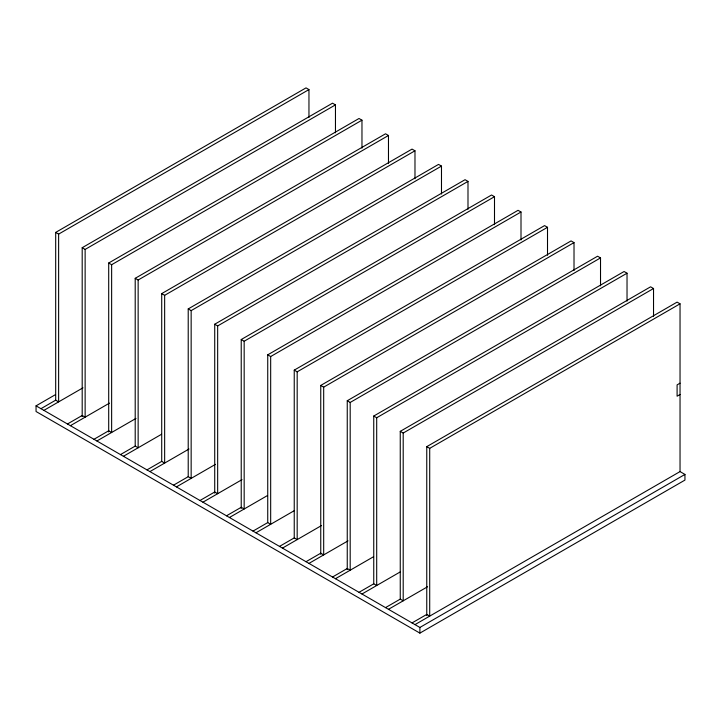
<?xml version="1.0" encoding="UTF-8"?>
<svg xmlns="http://www.w3.org/2000/svg" width="721" height="721" viewBox="0 0 721 721"><rect width="100%" height="100%" fill="white"/><g stroke="black" fill="none" stroke-linecap="round" stroke-linejoin="round"><path stroke-width="1.08" d="M40.962 408.681L55.688 400.173L55.688 232.405L306.019 87.881L308.958 89.584L308.958 117.523M55.688 232.405L58.626 234.109L308.958 89.584M82.194 416.621L82.194 247.709L332.525 103.184L335.463 104.878L335.463 132.826M82.194 247.709L85.132 249.412L335.463 104.878M108.7 431.924L108.7 263.012L359.031 118.487L361.969 120.182L361.969 148.129M108.7 263.012L111.638 264.715L361.969 120.182M120.479 454.59L135.206 446.083L135.206 278.315L385.537 133.791L388.475 135.485L388.475 163.433M135.206 278.315L138.144 280.018L388.475 135.485M146.985 469.885L161.711 461.386L161.711 293.618L412.042 149.094L414.981 150.788L414.981 178.736M161.711 293.618L164.649 295.322L414.981 150.788M188.217 476.707L188.217 308.921L438.548 164.397L441.486 166.091L441.486 194.039M188.217 308.921L191.155 310.625L441.486 166.091M414.981 624.62L680.038 471.588L684.95 474.427L684.95 480.087L419.892 633.119L36.05 411.511L36.05 405.842L55.535 394.594M43.9 410.375L82.978 387.817M214.723 493.137L214.723 324.225L465.054 179.7L467.992 181.395L467.992 209.333M214.723 324.225L217.661 325.928L467.992 181.395M67.468 423.984L82.194 415.476L85.132 417.18L85.132 249.412M70.406 425.678L109.484 403.12M241.229 508.44L241.229 339.528L491.56 195.003L494.498 196.698L494.498 224.637M241.229 339.528L244.167 341.231L494.498 196.698M93.973 439.287L108.7 430.779L111.638 432.483L111.638 264.715M96.911 440.982L135.99 418.423M253.008 531.098L267.734 522.599L267.734 354.831L518.066 210.307L521.004 212.001L521.004 239.94M267.734 354.831L270.672 356.535L521.004 212.001M123.417 456.285L161.522 434.285M279.514 546.401L294.24 537.902L294.24 370.134L544.571 225.61L547.509 227.304L547.509 255.243M294.24 370.134L297.178 371.838L547.509 227.304M149.923 471.588L189.001 449.03M320.746 554.35L320.746 385.438L571.077 240.913L574.015 242.607L574.015 270.546M320.746 385.438L323.684 387.141L574.015 242.607M173.491 485.188L188.217 476.689L191.155 478.393M176.429 486.891L215.507 464.333M347.252 569.653L347.252 400.741L597.583 256.216L600.521 257.911L600.521 285.849M347.252 400.741L350.19 402.444L600.521 257.911M199.996 500.491L214.723 491.992L217.661 493.696L217.661 325.928M202.934 502.195L242.013 479.636M359.031 592.311L373.748 583.812L373.748 416.044L624.089 271.511L627.027 273.214L627.027 301.153M373.748 416.044L376.695 417.747L627.027 273.214M226.502 515.794L241.229 507.296L244.167 508.999L244.167 341.231M229.44 517.498L267.545 495.498M385.537 607.614L400.254 599.115L400.254 431.347L650.594 286.814L653.532 288.517L653.532 316.456M400.254 431.347L403.201 433.042L653.532 288.517M255.946 532.801L294.051 510.801M426.76 615.554L426.76 446.65L677.1 302.117L680.038 303.82L680.038 471.624M426.76 446.65L429.707 448.345L680.038 303.82M282.452 548.104L321.53 525.546M306.019 561.704L320.746 553.205L323.684 554.909L323.684 387.141M308.958 563.407L348.036 540.849M332.525 577.007L347.252 568.508L350.19 570.212M335.463 578.711L373.568 556.711M680.038 383.166L677.1 384.87L677.1 396.208L680.038 394.504M361.969 594.014L400.074 572.014M388.475 609.317L427.553 586.759M412.042 622.917L426.76 614.418L429.707 616.122L429.707 448.345M36.05 405.842L419.892 627.45L684.95 474.427M55.688 400.173L58.626 401.876L58.626 234.109M135.206 446.083L138.144 447.786L138.144 280.018M161.711 461.386L164.649 463.089L164.649 295.322M267.734 522.599L270.672 524.302L270.672 356.535M294.24 537.902L297.178 539.605L297.178 371.838M373.748 583.812L376.695 585.515L376.695 417.747M400.254 599.115L403.201 600.818L403.201 433.042M419.892 627.45L419.892 633.119M350.19 402.444L350.19 570.221M191.155 310.625L191.155 478.402"/></g></svg>
